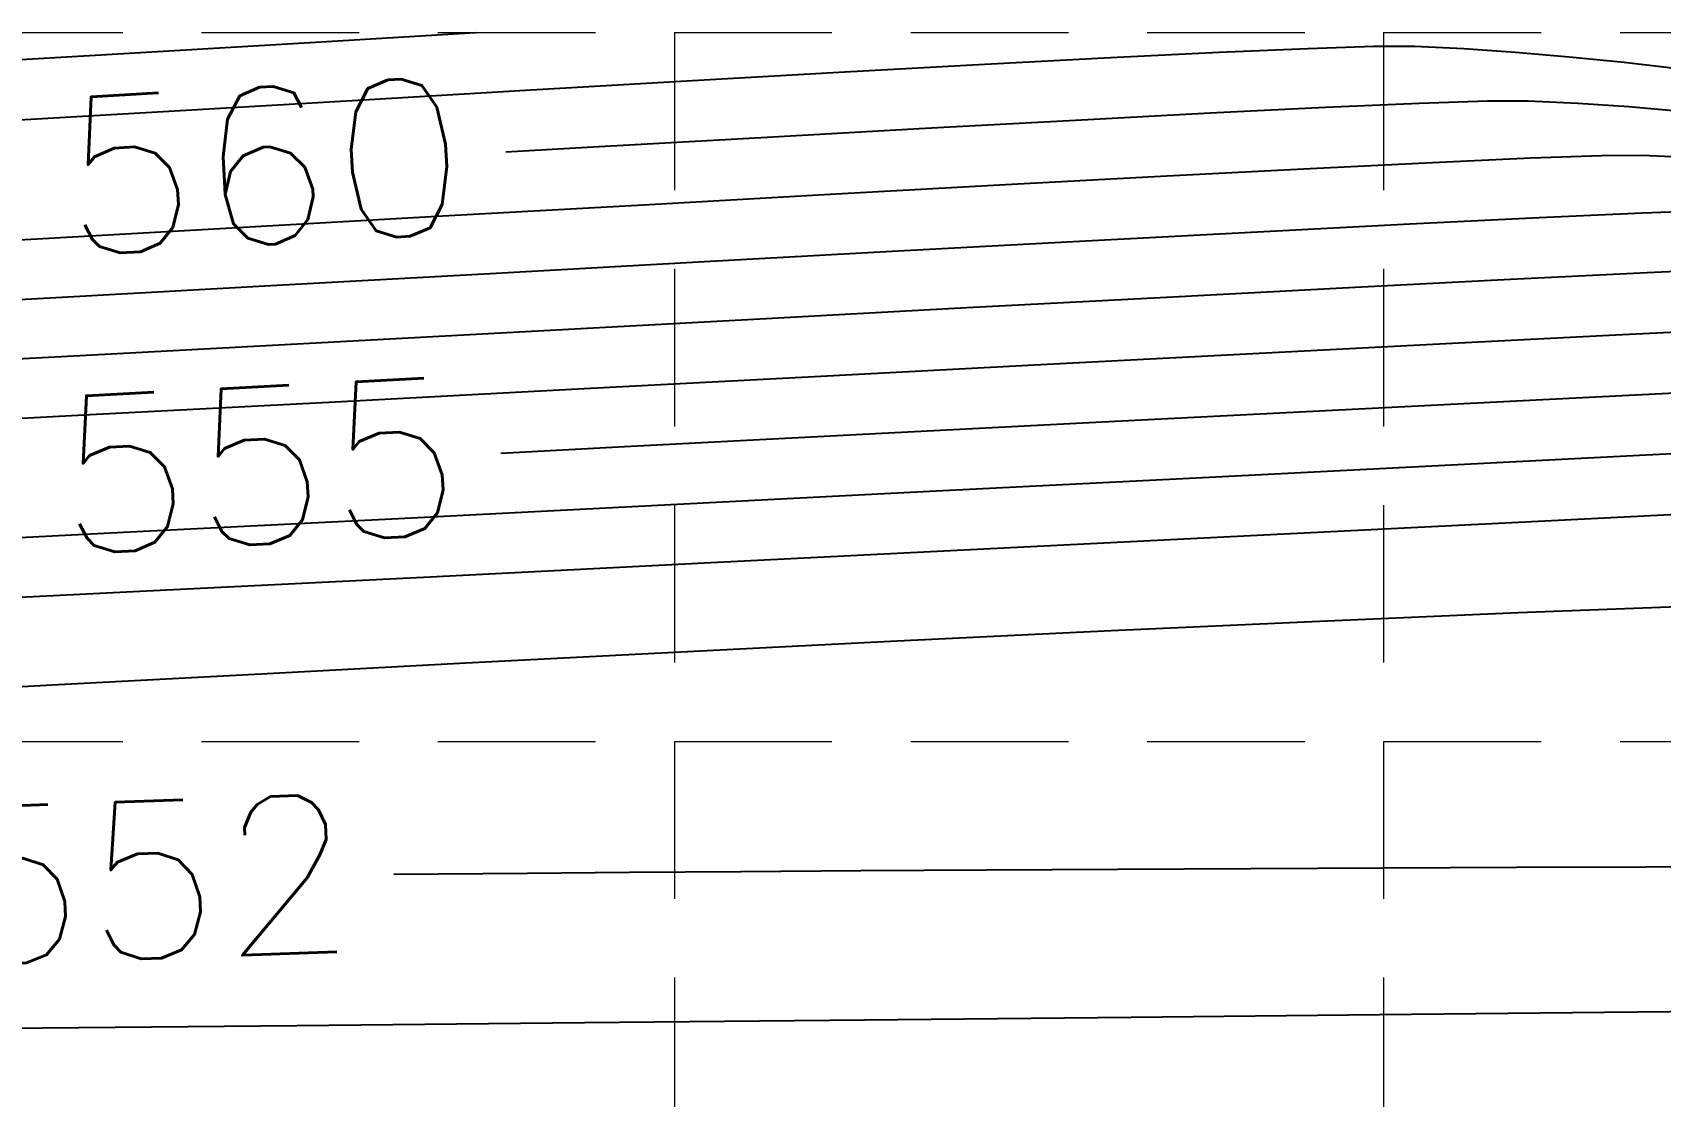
# Model space of a CAD drawing. Header units: inches. Extents: x 2547543 to 2548696, y 7125653 to 7126375.
# Drawn here: x 2548535.3 to 2548576.61, y 7125825.36 to 7125852.38 of the extents above; entities that cross this region are included whole.
import ezdxf

# ---------------------------------------------------------------- set-up
doc = ezdxf.new("R2010")
doc.units = ezdxf.units.IN
doc.header["$MEASUREMENT"] = 0
doc.linetypes.add('HIDDEN', pattern=[0.375, 0.25, -0.125])
for name, color, linetype in [('CONT-MJR', 6, 'Continuous'), ('CONT-MNR', 14, 'Continuous'), ('GRID', 254, 'HIDDEN')]:
    doc.layers.add(name, color=color, linetype=linetype)
doc.styles.add('L80', font='simplex', dxfattribs={"height": 3.2})

msp = doc.modelspace()

# ---------------------------------------------------------------- linework, layer by layer
at = {"layer": 'CONT-MJR', "color": 35, "extrusion": (0.04378208627992539, -0.99904110472041, 0), "elevation": -7007435.90710183}
msp.add_lwpolyline([(2858108.903281685, 560), (2858111.277395742, 560)], dxfattribs=at)
at = {"layer": 'CONT-MJR', "color": 35, "extrusion": (0.03308320201989756, -0.9994526010492497, 0), "elevation": -7037635.029099349}
msp.add_lwpolyline([(2782921.354136801, 560), (2782923.093346527, 560)], dxfattribs=at)
at = {"layer": 'CONT-MJR', "color": 35}
for points, elevation in [([(2548572.222755209, 7125850.641971676), (2548573.252419075, 7125850.647430986)], 560), ([(2548573.252419075, 7125850.647430986), (2548574.512488942, 7125850.588173555)], 560), ([(2548547.30566125, 7125849.34482072), (2548549.375263735, 7125849.463295212)], 560), ([(2548549.375263735, 7125849.463295212), (2548553.789790891, 7125849.714149898)], 560), ([(2548562.771691033, 7125842.505980833), (2548568.454773019, 7125842.798469428)], 555), ([(2548556.687477093, 7125842.191418987), (2548562.771691033, 7125842.505980833)], 555)]:
    msp.add_lwpolyline(points, dxfattribs=dict(at, elevation=elevation))
at = {"layer": 'CONT-MJR', "color": 35, "extrusion": (-0.06913667040597588, -0.9976071976510472, 0), "elevation": -7284999.792222906}
msp.add_lwpolyline([(2049818.693932194, 560.0000000000009), (2049819.989140178, 560.0000000000009)], dxfattribs=at)
at = {"layer": 'CONT-MJR', "color": 35, "extrusion": (0.0546242701577441, -0.9985069800005076, 0), "elevation": -6975997.792742245}
msp.add_lwpolyline([(2933997.250432, 560.0000000000009), (2934001.078640818, 560.0000000000009)], dxfattribs=at)
at = {"layer": 'CONT-MJR', "color": 35, "extrusion": (0.05257314114605024, -0.998617076175867, 0), "elevation": -6982009.750571666}
msp.add_lwpolyline([(2919665.627556045, 560), (2919669.046239124, 560)], dxfattribs=at)
at = {"layer": 'CONT-MJR', "color": 35, "extrusion": (0.04931008234460782, -0.9987835179753258, 0), "elevation": -6991511.907973245}
msp.add_lwpolyline([(2896841.165358055, 560), (2896844.099330582, 560)], dxfattribs=at)
at = {"layer": 'CONT-MJR', "color": 35, "extrusion": (-0.08790151302858247, -0.9961291703425244, 0), "elevation": -7322291.214474547}
msp.add_lwpolyline([(1912337.661344179, 560.0000000000005), (1912338.983259907, 560.0000000000005)], dxfattribs=at)
at = {"layer": 'CONT-MJR', "color": 35, "extrusion": (0.05593253289375124, -0.9984345505660797, 0), "elevation": -6972147.488069708}
msp.add_lwpolyline([(2943130.981235965, 560), (2943135.143769377, 560)], dxfattribs=at)
at = {"layer": 'CONT-MJR', "color": 35, "extrusion": (0.05038939683954863, -0.9987296474452666, 0), "elevation": -6988369.641847954}
msp.add_lwpolyline([(2904402.968367762, 555), (2904407.509262389, 555)], dxfattribs=at)
at = {"layer": 'CONT-MJR', "color": 35, "extrusion": (0.05101148722947379, -0.9986980665699906, 0), "elevation": -6986559.158329016}
msp.add_lwpolyline([(2908750.227216444, 555.0000000000009), (2908755.400671307, 555.0000000000009)], dxfattribs=at)
at = {"layer": 'CONT-MJR', "color": 35, "extrusion": (0.05175462968319315, -0.9986598311268735, 0), "elevation": -6984392.751932235}
msp.add_lwpolyline([(2913930.136267185, 555), (2913936.514930901, 555)], dxfattribs=at)
at = {"layer": 'CONT-MJR', "color": 35, "extrusion": (0.05178644966745821, -0.9986581815770799, 0), "elevation": -6984299.902670264}
msp.add_lwpolyline([(2914149.535268767, 555), (2914152.676482437, 555)], dxfattribs=at)
at = {"layer": 'CONT-MNR', "color": 35, "extrusion": (0.05955941300100853, -0.9982247624272679, 0), "elevation": -6961412.361757634}
msp.add_lwpolyline([(2968429.919128426, 562), (2968433.845444088, 562)], dxfattribs=at)
at = {"layer": 'CONT-MNR', "color": 35, "extrusion": (0.05947025942136182, -0.9982300778098985, 0), "elevation": -6961677.449117748}
msp.add_lwpolyline([(2967800.118677257, 562), (2967804.157378303, 562)], dxfattribs=at)
at = {"layer": 'CONT-MNR', "color": 35}
for points, elevation in [([(2548538.611037407, 7125851.904871309), (2548542.616879717, 7125852.144491678)], 562), ([(2548567.656344522, 7125851.976531616), (2548569.332163705, 7125852.029081378)], 561), ([(2548571.615872337, 7125851.972954015), (2548572.92798386, 7125851.882554049)], 561), ([(2548555.906519432, 7125851.377429586), (2548559.465217446, 7125851.574653174)], 561), ([(2548559.465217446, 7125851.574653174), (2548562.655001137, 7125851.743873831)], 561), ([(2548575.691887453, 7125851.622485881), (2548577.117779704, 7125851.460434325)], 561), ([(2548547.953861456, 7125850.920748349), (2548552.04677735, 7125851.15764675)], 561), ([(2548539.339989257, 7125850.417379588), (2548543.695642007, 7125850.672178067)], 561), ([(2548564.077792531, 7125848.737448963), (2548567.715773823, 7125848.927645417)], 559), ([(2548570.822939923, 7125849.081199653), (2548573.317061184, 7125849.192211614)], 559), ([(2548573.317061184, 7125849.192211614), (2548575.115907962, 7125849.254781247)], 559), ([(2548575.115907962, 7125849.254781247), (2548576.137250611, 7125849.263008497)], 559), ([(2548555.538302952, 7125848.270729626), (2548559.991225692, 7125848.516510349)], 559), ([(2548535.707645884, 7125847.157186782), (2548540.803695776, 7125847.443335375)], 559), ([(2548552.200066557, 7125846.552459931), (2548557.266539947, 7125846.830320528)], 558), ([(2548568.701767597, 7125845.90424795), (2548572.800282281, 7125846.113586894)], 557), ([(2548572.800282281, 7125846.113586894), (2548576.2678826, 7125846.283495571)], 557), ([(2548530.628703092, 7125845.364520108), (2548536.037820591, 7125845.660791004)], 558), ([(2548564.070166918, 7125845.661726389), (2548568.701767597, 7125845.90424795)], 557), ([(2548542.169471632, 7125844.484766951), (2548547.9551326, 7125844.797542494)], 557), ([(2548560.887499822, 7125843.949125347), (2548566.262469968, 7125844.230097909)], 556), ([(2548555.143249072, 7125843.6467725), (2548560.887499822, 7125843.949125347)], 556), ([(2548570.64707607, 7125841.366840946), (2548576.081354786, 7125841.641438605)], 554), ([(2548564.655882243, 7125841.062836317), (2548570.64707607, 7125841.366840946)], 554), ([(2548551.498476496, 7125840.393169165), (2548558.231705114, 7125840.736065472)], 554), ([(2548530.683799819, 7125839.334134983), (2548537.600592038, 7125839.685563168)], 554), ([(2548530.723684553, 7125837.825636512), (2548538.020833879, 7125838.190735212)], 553), ([(2548538.020833879, 7125838.190735212), (2548545.38368039, 7125838.559461877)], 553), ([(2548562.669436389, 7125837.188562344), (2548567.954081496, 7125837.430572281)], 552), ([(2548557.238849612, 7125836.926767109), (2548562.669436389, 7125837.188562344)], 552), ([(2548576.229761503, 7125831.180576539), (2548572.957533434, 7125831.170940037)], 552), ([(2548579.369100665, 7125831.186730891), (2548576.229761503, 7125831.180576539)], 552), ([(2548550.436450717, 7125831.045754899), (2548547.860569889, 7125831.02530573)], 552), ([(2548553.270433415, 7125831.066509593), (2548550.436450717, 7125831.045754899)], 552), ([(2548559.517209033, 7125831.107041715), (2548556.313644136, 7125831.08709635)], 552), ([(2548566.209905965, 7125831.143114421), (2548562.832254258, 7125831.125872223)], 552), ([(2548575.187365196, 7125827.490489302), (2548569.47681493, 7125827.432110428)], 553), ([(2548580.175604787, 7125827.541472983), (2548575.187365196, 7125827.490489302)], 553), ([(2548556.407171268, 7125827.299103735), (2548549.307272318, 7125827.227444231)], 553), ([(2548563.173551213, 7125827.36782052), (2548556.407171268, 7125827.299103735)], 553), ([(2548569.47681493, 7125827.432110428), (2548563.173551213, 7125827.36782052)], 553)]:
    msp.add_lwpolyline(points, dxfattribs=dict(at, elevation=elevation))
at = {"layer": 'CONT-MNR', "color": 35, "extrusion": (0.04925872205690486, -0.9987860523161709, 0), "elevation": -6991662.393186741}
msp.add_lwpolyline([(2896479.183739198, 561.0000000000009), (2896481.940084368, 561.0000000000009)], dxfattribs=at)
at = {"layer": 'CONT-MNR', "color": 35, "extrusion": (0.04305120080165556, -0.9990728672672157, 0), "elevation": -7009526.467985303}
msp.add_lwpolyline([(2852979.029742425, 561), (2852981.280173147, 561)], dxfattribs=at)
at = {"layer": 'CONT-MNR', "color": 35, "extrusion": (0.002677250010286941, -0.9999964161597692, 0), "elevation": -7119003.333895449}
msp.add_lwpolyline([(2567637.885916563, 561.0000000000005), (2567638.921344109, 561.0000000000005)], dxfattribs=at)
at = {"layer": 'CONT-MNR', "color": 35, "extrusion": (-0.04713187647032394, -0.9988886755892201, 0), "elevation": -7238051.802283937}
msp.add_lwpolyline([(2209883.301414324, 561.0000000000009), (2209884.551087915, 561.0000000000009)], dxfattribs=at)
at = {"layer": 'CONT-MNR', "color": 35, "extrusion": (-0.08631870100160358, -0.9962675754321204, 0), "elevation": -7319244.682471953}
msp.add_lwpolyline([(1923966.293742524, 561), (1923967.661837176, 561)], dxfattribs=at)
at = {"layer": 'CONT-MNR', "color": 35, "extrusion": (-0.100828709294567, -0.9949038000641025, 0), "elevation": -7346506.455456672}
msp.add_lwpolyline([(1817095.810798815, 561), (1817097.218889979, 561)], dxfattribs=at)
at = {"layer": 'CONT-MNR', "color": 35, "extrusion": (0.05685027127792965, -0.9983827155232736, 0), "elevation": -6969440.75396081}
msp.add_lwpolyline([(2949536.884512335, 561), (2949540.750506829, 561)], dxfattribs=at)
at = {"layer": 'CONT-MNR', "color": 35, "extrusion": (0.05827502699043369, -0.9983005665776538, 0), "elevation": -6965224.310733287}
msp.add_lwpolyline([(2959471.755558301, 561.0000000000009), (2959476.02102663, 561.0000000000009)], dxfattribs=at)
at = {"layer": 'CONT-MNR', "color": 35, "extrusion": (0.05818413839264257, -0.9983058679780992, 0), "elevation": -6965493.720347203}
msp.add_lwpolyline([(2958828.852076859, 561.0000000000009), (2958833.244734392, 561.0000000000009)], dxfattribs=at)
at = {"layer": 'CONT-MNR', "color": 35, "extrusion": (0.04935914674265958, -0.9987810944510497, 0), "elevation": -6991368.062980043}
msp.add_lwpolyline([(2897187.075328865, 559), (2897190.186286928, 559)], dxfattribs=at)
at = {"layer": 'CONT-MNR', "color": 35, "extrusion": (-0.04561898343422117, -0.9989589122433556, 0), "elevation": -7234694.081171174}
msp.add_lwpolyline([(2220848.846353302, 559), (2220849.998386985, 559)], dxfattribs=at)
at = {"layer": 'CONT-MNR', "color": 35, "extrusion": (0.0539857610795836, -0.9985417054888887, 0), "elevation": -6977870.979948418}
msp.add_lwpolyline([(2929537.795680885, 559.0000000000009), (2929541.888215845, 559.0000000000009)], dxfattribs=at)
at = {"layer": 'CONT-MNR', "color": 35, "extrusion": (0.05579642053052123, -0.9984421663050802, 0), "elevation": -6972547.107628061}
msp.add_lwpolyline([(2942177.394922283, 559.0000000000009), (2942182.139362328, 559.0000000000009)], dxfattribs=at)
at = {"layer": 'CONT-MNR', "color": 35, "extrusion": (0.05623200154704921, -0.9984177292105809, 0), "elevation": -6971262.872659793}
msp.add_lwpolyline([(2945208.986484118, 559.0000000000009), (2945214.05311347, 559.0000000000009)], dxfattribs=at)
at = {"layer": 'CONT-MNR', "color": 35, "extrusion": (0.05615095997557829, -0.9984222902629034, 0), "elevation": -6971501.912185773}
msp.add_lwpolyline([(2944648.187266535, 559.0000000000009), (2944653.134016679, 559.0000000000009)], dxfattribs=at)
at = {"layer": 'CONT-MNR', "color": 35, "extrusion": (0.04920025143288355, -0.9987889342893929, 0), "elevation": -6991827.353989685}
msp.add_lwpolyline([(2896077.249971661, 558.0000000000009), (2896080.541436295, 558.0000000000009)], dxfattribs=at)
at = {"layer": 'CONT-MNR', "color": 35, "extrusion": (0.04491704620847084, -0.9989907201570524, 0), "elevation": -7004181.312821893}
msp.add_lwpolyline([(2866073.339536333, 558), (2866075.960481501, 558)], dxfattribs=at)
at = {"layer": 'CONT-MNR', "color": 35, "extrusion": (0.03623349959096213, -0.9993433511598463, 0), "elevation": -7028824.787502499}
msp.add_lwpolyline([(2805097.035883749, 558.0000000000009), (2805098.896454917, 558.0000000000009)], dxfattribs=at)
at = {"layer": 'CONT-MNR', "color": 35, "extrusion": (0.05319860328371414, -0.9985839517079484, 0), "elevation": -6980176.604742445}
msp.add_lwpolyline([(2924038.2483359, 558.0000000000009), (2924042.611033467, 558.0000000000009)], dxfattribs=at)
at = {"layer": 'CONT-MNR', "color": 35, "extrusion": (0.05166822785217906, -0.998664305074841, 0), "elevation": -6984649.453939337}
msp.add_lwpolyline([(2913342.175254743, 558.0000000000005), (2913346.047311707, 558.0000000000005)], dxfattribs=at)
at = {"layer": 'CONT-MNR', "color": 35, "extrusion": (0.05564047278352213, -0.9984508689907712, 0), "elevation": -6973006.554709456}
msp.add_lwpolyline([(2941068.137667267, 559), (2941073.196762033, 559)], dxfattribs=at)
at = {"layer": 'CONT-MNR', "color": 35, "extrusion": (0.05416792172831804, -0.9985318403814847, 0), "elevation": -6977334.899222453}
msp.add_lwpolyline([(2930807.891028525, 558), (2930812.654404467, 558)], dxfattribs=at)
at = {"layer": 'CONT-MNR', "color": 35, "extrusion": (0.05507349141997304, -0.9984823035701806, 0), "elevation": -6974674.012864104}
msp.add_lwpolyline([(2937124.225630005, 558.0000000000009), (2937129.520458254, 558.0000000000009)], dxfattribs=at)
at = {"layer": 'CONT-MNR', "color": 35, "extrusion": (0.05515602108507431, -0.998477748043522, 0), "elevation": -6974431.220158249}
msp.add_lwpolyline([(2937695.283763648, 558), (2937700.709362073, 558)], dxfattribs=at)
at = {"layer": 'CONT-MNR', "color": 35, "extrusion": (0.04531201735640555, -0.9989728830569391, 0), "elevation": -7003046.073959727}
msp.add_lwpolyline([(2868845.052494005, 557.0000000000009), (2868847.79416761, 557.0000000000009)], dxfattribs=at)
at = {"layer": 'CONT-MNR', "color": 35, "extrusion": (0.05502889996401736, -0.9984847621114457, 0), "elevation": -6974805.17477786}
msp.add_lwpolyline([(2936801.847482434, 558), (2936807.313879688, 558)], dxfattribs=at)
at = {"layer": 'CONT-MNR', "color": 35, "extrusion": (0.05310515682751532, -0.9985889255936724, 0), "elevation": -6980448.6686585}
msp.add_lwpolyline([(2923381.934011145, 557), (2923387.008029268, 557)], dxfattribs=at)
at = {"layer": 'CONT-MNR', "color": 35, "extrusion": (0.05361050771400663, -0.9985619226981602, 0), "elevation": -6978968.333648342}
msp.add_lwpolyline([(2926908.755754119, 557.0000000000009), (2926914.167824659, 557.0000000000009)], dxfattribs=at)
at = {"layer": 'CONT-MNR', "color": 35, "extrusion": (0.05388854642961441, -0.9985469566143114, 0), "elevation": -6978153.091083721}
msp.add_lwpolyline([(2928846.222605881, 557), (2928851.874707078, 557)], dxfattribs=at)
at = {"layer": 'CONT-MNR', "color": 35, "extrusion": (0.04915824865105375, -0.9987910024572515, 0), "elevation": -6991946.066576612}
msp.add_lwpolyline([(2895788.302688181, 556.0000000000009), (2895791.935030906, 556.0000000000009)], dxfattribs=at)
at = {"layer": 'CONT-MNR', "color": 35, "extrusion": (0.05390798780043175, -0.9985459072327664, 0), "elevation": -6978096.065660462}
msp.add_lwpolyline([(2928970.452194355, 557.0000000000005), (2928976.290288604, 557.0000000000005)], dxfattribs=at)
at = {"layer": 'CONT-MNR', "color": 35, "extrusion": (0.05161620716749472, -0.9986669951278265, 0), "elevation": -6984798.120837104}
msp.add_lwpolyline([(2912978.06324907, 556), (2912982.968948415, 556)], dxfattribs=at)
at = {"layer": 'CONT-MNR', "color": 35, "extrusion": (0.05068414960453904, -0.9987147325332018, 0), "elevation": -6987513.705189769}
msp.add_lwpolyline([(2906462.93387997, 556), (2906467.256255766, 556)], dxfattribs=at)
at = {"layer": 'CONT-MNR', "color": 35, "extrusion": (0.05366763536992011, -0.9985588540060127, 0), "elevation": -6978800.869252653}
msp.add_lwpolyline([(2927284.949494172, 557.0000000000009), (2927290.733550739, 557.0000000000009)], dxfattribs=at)
at = {"layer": 'CONT-MNR', "color": 35, "extrusion": (0.05275718241443858, -0.9986073701428854, 0), "elevation": -6981465.395567227}
msp.add_lwpolyline([(2920939.367014589, 556), (2920945.382393624, 556)], dxfattribs=at)
at = {"layer": 'CONT-MNR', "color": 35, "extrusion": (0.05281690290308399, -0.9986042132735703, 0), "elevation": -6981290.699611325}
msp.add_lwpolyline([(2921350.708585686, 556), (2921356.880423667, 556)], dxfattribs=at)
at = {"layer": 'CONT-MNR', "color": 35, "extrusion": (0.05275535208626879, -0.9986074668388244, 0), "elevation": -6981470.748908201}
msp.add_lwpolyline([(2920914.177399972, 556), (2920920.398979192, 556)], dxfattribs=at)
at = {"layer": 'CONT-MNR', "color": 35, "extrusion": (0.05257226789993994, -0.9986171221483523, 0), "elevation": -6982006.147903935}
msp.add_lwpolyline([(2919627.990600237, 556.0000000000009), (2919634.155203135, 556.0000000000009)], dxfattribs=at)
at = {"layer": 'CONT-MNR', "color": 35, "extrusion": (0.05012170585405198, -0.9987431174242355, 0), "elevation": -6989146.314545489}
msp.add_lwpolyline([(2902532.159199863, 554.0000000000009), (2902536.91861368, 554.0000000000009)], dxfattribs=at)
at = {"layer": 'CONT-MNR', "color": 35, "extrusion": (0.05080011418089214, -0.998708840653375, 0), "elevation": -6987173.091029268}
msp.add_lwpolyline([(2907261.159950808, 554), (2907267.592433297, 554)], dxfattribs=at)
at = {"layer": 'CONT-MNR', "color": 35, "extrusion": (0.05086832872594335, -0.9987053685309945, 0), "elevation": -6986974.50055356}
msp.add_lwpolyline([(2907724.727757905, 554), (2907731.655074522, 554)], dxfattribs=at)
at = {"layer": 'CONT-MNR', "color": 35, "extrusion": (0.05082942306324266, -0.9987073494027456, 0), "elevation": -6987087.76874461}
msp.add_lwpolyline([(2907445.551998841, 554), (2907452.540568783, 554)], dxfattribs=at)
at = {"layer": 'CONT-MNR', "color": 35, "extrusion": (0.05002545180259217, -0.9987479432629369, 0), "elevation": -6989424.471572595}
msp.add_lwpolyline([(2901848.936614995, 553.0000000000009), (2901855.243817639, 553.0000000000009)], dxfattribs=at)
at = {"layer": 'CONT-MNR', "color": 35, "extrusion": (0.04997217609292593, -0.9987506103209839, 0), "elevation": -6989579.253627989}
msp.add_lwpolyline([(2901482.406829821, 553.0000000000009), (2901488.115800613, 553.0000000000009)], dxfattribs=at)
at = {"layer": 'CONT-MNR', "color": 35, "extrusion": (0.05005144242913247, -0.998746641101117, 0), "elevation": -6989348.953735152}
msp.add_lwpolyline([(2902024.050376441, 553.0000000000009), (2902030.823005292, 553.0000000000009)], dxfattribs=at)
at = {"layer": 'CONT-MNR', "color": 35, "extrusion": (0.05005696732989235, -0.9987463642095196, 0), "elevation": -6989332.900110289}
msp.add_lwpolyline([(2902055.609007108, 553.0000000000009), (2902062.714256511, 553.0000000000009)], dxfattribs=at)
at = {"layer": 'CONT-MNR', "color": 35, "extrusion": (0.05004512369517299, -0.9987469577397143, 0), "elevation": -6989367.313637855}
msp.add_lwpolyline([(2901965.420752485, 553.0000000000005), (2901972.725816777, 553.0000000000005)], dxfattribs=at)
at = {"layer": 'CONT-MNR', "color": 35, "extrusion": (0.03870949013041319, -0.999250506816906, 0), "elevation": -7021842.918063735}
msp.add_lwpolyline([(2822500.409754487, 552), (2822505.145122568, 552)], dxfattribs=at)
at = {"layer": 'CONT-MNR', "color": 35, "extrusion": (0.04268827716059829, -0.9990884400257367, 0), "elevation": -7010547.827201016}
msp.add_lwpolyline([(2850434.504780502, 552.0000000000009), (2850439.56111215, 552.0000000000009)], dxfattribs=at)
at = {"layer": 'CONT-MNR', "color": 35, "extrusion": (0.05160719330562549, -0.9986674609694239, 0), "elevation": -6984817.593325784}
msp.add_lwpolyline([(2912894.665351639, 552.0000000000009), (2912900.134166349, 552.0000000000009)], dxfattribs=at)
at = {"layer": 'CONT-MNR', "color": 35, "extrusion": (0.05006911969069972, -0.9987457550615164, 0), "elevation": -6989295.364438691}
msp.add_lwpolyline([(2902139.609373668, 552.0000000000009), (2902145.10581506, 552.0000000000009)], dxfattribs=at)
at = {"layer": 'CONT-MNR', "color": 35, "extrusion": (0.05283518651011913, -0.9986032460724534, 0), "elevation": -6981230.410954772}
msp.add_lwpolyline([(2921476.13534784, 552), (2921481.489352222, 552)], dxfattribs=at)
at = {"layer": 'CONT-MNR', "color": 35, "extrusion": (0.05450418265076888, -0.9985135422584771, 0), "elevation": -6976337.69494505}
msp.add_lwpolyline([(2933130.49962031, 552.0000000000005), (2933135.362429723, 552.0000000000005)], dxfattribs=at)
at = {"layer": 'CONT-MNR', "color": 35, "extrusion": (0.05379477718534679, -0.9985520126400922, 0), "elevation": -6978419.773790959}
msp.add_lwpolyline([(2928178.298705559, 552), (2928183.450709669, 552)], dxfattribs=at)
at = {"layer": 'CONT-MNR', "color": 35, "extrusion": (0.004476128404205096, -0.9999899820870752, 0), "elevation": -7114352.047556353}
msp.add_lwpolyline([(2580440.205193171, 552), (2580436.813774853, 552)], dxfattribs=at)
at = {"layer": 'CONT-MNR', "color": 35, "extrusion": (0.0037676360771216, -0.9999929024340075, 0), "elevation": -7116178.499463072}
msp.add_lwpolyline([(2575402.407467792, 552.0000000000009), (2575399.051200844, 552.0000000000009)], dxfattribs=at)
at = {"layer": 'CONT-MNR', "color": 35, "extrusion": (0.00962694944408122, -0.9999536598484958, 0), "elevation": -7100966.073980262}
msp.add_lwpolyline([(2617027.506514265, 552.0000000000009), (2617026.38145308, 552.0000000000009)], dxfattribs=at)
at = {"layer": 'CONT-MNR', "color": 35, "extrusion": (0.008669135366543861, -0.999962422339958, 0), "elevation": -7103469.546858548}
msp.add_lwpolyline([(2610226.885862278, 552), (2610224.616871903, 552)], dxfattribs=at)
at = {"layer": 'CONT-MNR', "color": 35, "extrusion": (0.006764660039111854, -0.9999771194255174, 0), "elevation": -7108427.92693508}
msp.add_lwpolyline([(2596701.826011921, 552.0000000000009), (2596698.782731568, 552.0000000000009)], dxfattribs=at)
at = {"layer": 'CONT-MNR', "color": 35, "extrusion": (0.005680225435229011, -0.999983867389372, 0), "elevation": -7111239.756190218}
msp.add_lwpolyline([(2588998.044490751, 552), (2588994.729392043, 552)], dxfattribs=at)
at = {"layer": 'CONT-MNR', "color": 35, "extrusion": (0.009906131818644881, -0.9999509330724141, 0), "elevation": -7100231.318849652}
msp.add_lwpolyline([(2619006.337433289, 553), (2618998.958925962, 553)], dxfattribs=at)
at = {"layer": 'CONT-MNR', "color": 35, "extrusion": (0.01001043189525375, -0.9999498943713484, 0), "elevation": -7099958.104119195}
msp.add_lwpolyline([(2619754.218764804, 553.0000000000009), (2619746.914578094, 553.0000000000009)], dxfattribs=at)
at = {"layer": 'GRID', "color": 252, "linetype": 'HIDDEN', "lineweight": 0, "ltscale": 16}
for p, q in [((2548551.583313588, 7126356.376313465), (2548551.583313588, 7125726.296813901)), ((2548569.583313588, 7126356.376313465), (2548569.583313588, 7125726.296813901)), ((2547561.583313602, 7125852.376313472), (2548677.583313586, 7125852.376313472)), ((2547561.583313602, 7125834.376313472), (2548677.583313586, 7125834.376313472))]:
    msp.add_line(p, q, dxfattribs=at)

# ---------------------------------------------------------------- texts
at = {"layer": 'CONT-MJR', "color": 35, "char_height": 4, "attachment_point": 1, "style": 'L80'}
for s, insert, width, rotation in [('\\Fsimplex.shx;\\W1.0000000000;\\T1.0000000000;\\o\\l560', (2548535.923939781, 7125850.695665825, 560), 15.04761904761904, 3.282087896286394), ('\\Fsimplex.shx;\\W1.0000000000;\\T1.0000000000;\\o\\l555', (2548535.806298825, 7125843.111889235, 555), 15.04761904761905, 2.9656071481058923)]:
    msp.add_mtext(s, dxfattribs=dict(at, insert=insert, width=width, rotation=rotation))
at = {"layer": 'CONT-MNR', "color": 35, "insert": (2548533.113082601, 7125832.67848374, 552), "char_height": 4, "width": 15.04761904761904, "attachment_point": 1, "rotation": 2.0599946193942946, "style": 'L80'}
msp.add_mtext('\\Fsimplex.shx;\\W1.0000000000;\\T1.0000000000;\\o\\l552', dxfattribs=at)

doc.saveas('drawing.dxf')
